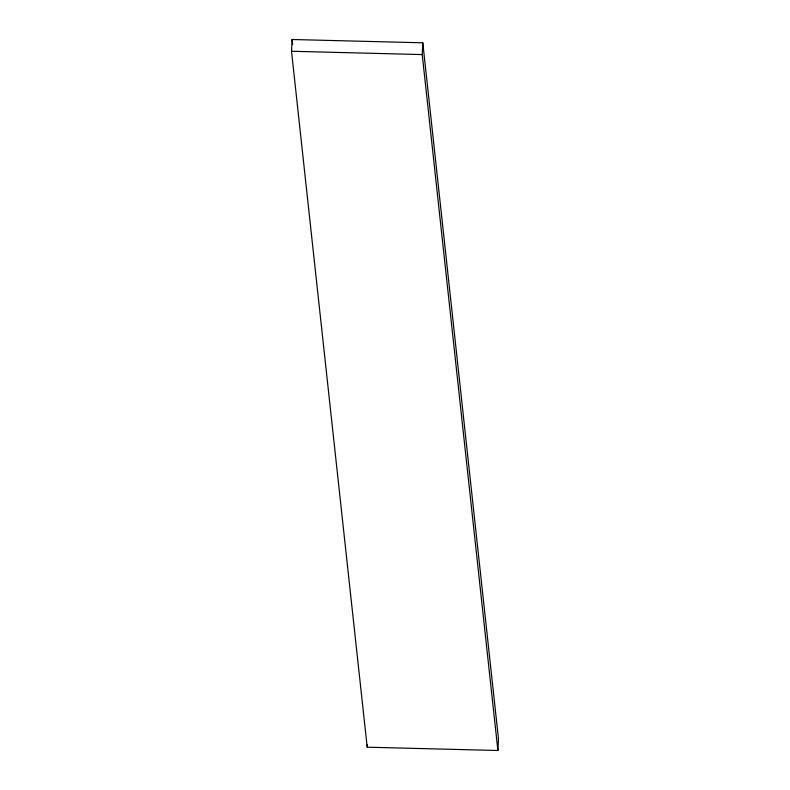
<?xml version="1.0" encoding="UTF-8"?>
<svg xmlns="http://www.w3.org/2000/svg" width="790" height="790" viewBox="0 0 790 790"><rect width="100%" height="100%" fill="white"/><g stroke="black" fill="none" stroke-linecap="round" stroke-linejoin="round"><path stroke-width="1.19" d="M291.52 51.271L292.103 39.5L422.798 42.808L498.48 738.729L497.898 750.5L367.202 747.192L291.52 51.271L422.225 54.579L497.898 750.5M367.202 747.192L367.31 744.842M422.225 54.579L422.798 42.808M292.103 39.5L292.636 44.398"/></g></svg>
